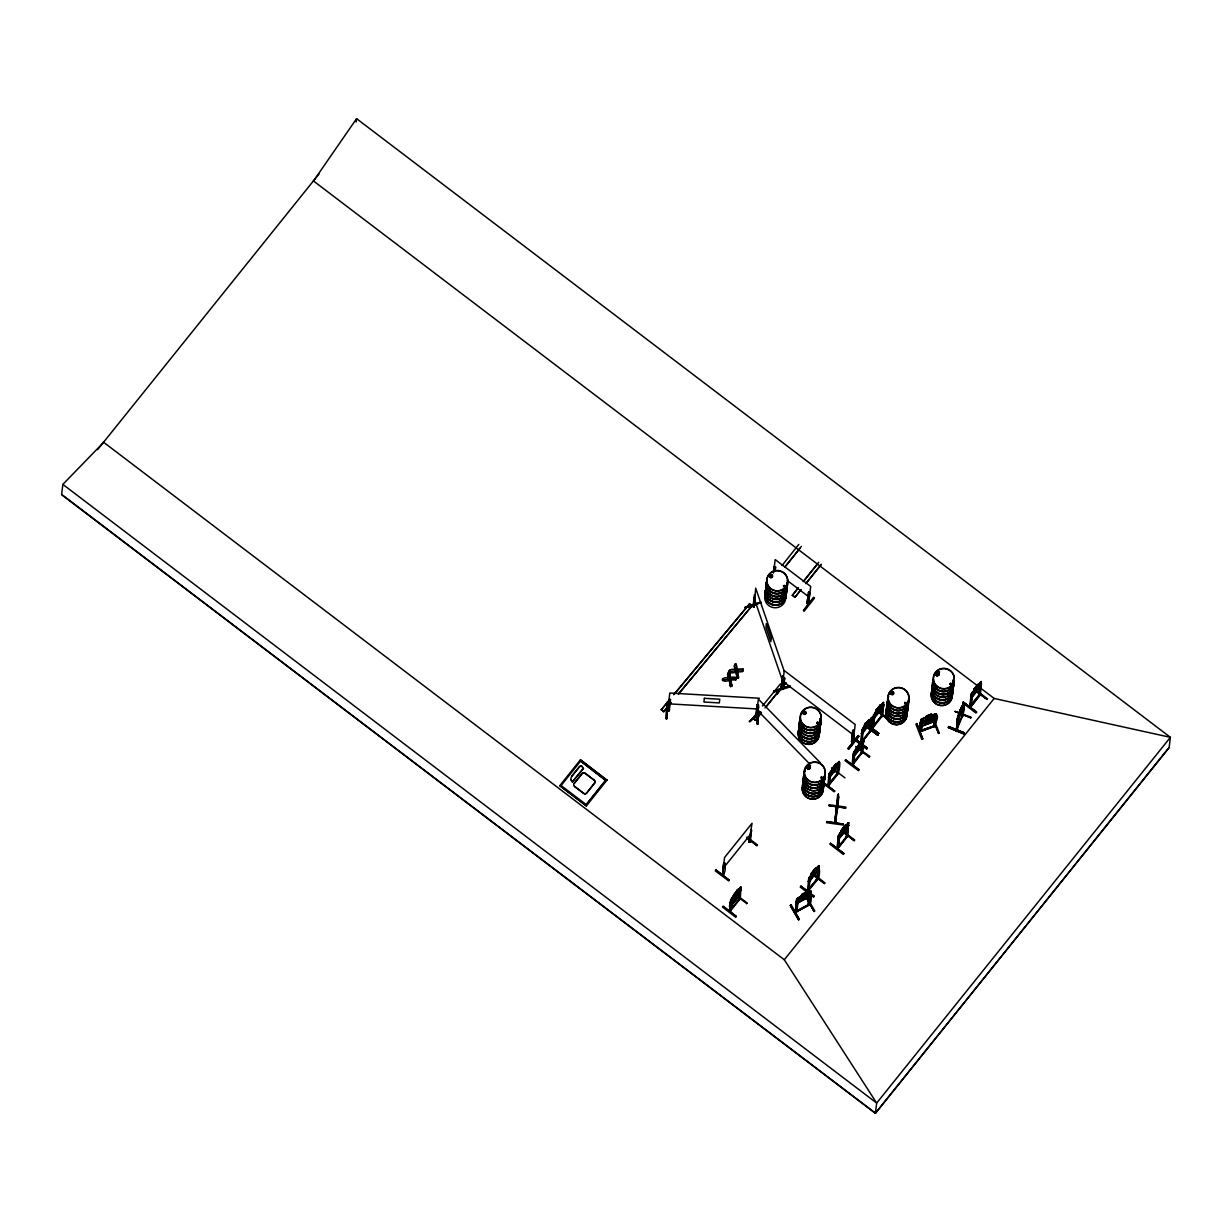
<?xml version="1.0" encoding="UTF-8"?>
<svg xmlns="http://www.w3.org/2000/svg" width="1232" height="1232" viewBox="0 0 1232 1232"><rect width="100%" height="100%" fill="white"/><g stroke="black" fill="none" stroke-linecap="round" stroke-linejoin="round"><path stroke-width="1.5" d="M834.911 820.943L835.666 820.882M783.66 585.924L784.507 585.878M804.681 713.898L803.495 712.281M803.541 712.958L804.973 711.773M809.47 768.229L807.653 768.214L808.161 766.781M809.686 767.798L808.716 766.443L807.422 767.474M818.495 723.169L817.54 721.921L816.924 723.353M816.831 722.66L817.093 723.523M817.94 723.015L817.201 722.476M822.329 778.116L821.097 778.362L821.159 776.961M821.282 777.192L822.114 777.715M893.416 692.846L891.583 693.847M905.335 703.426L904.996 702.625M905.813 702.64L905.073 703.441L905.797 702.918M936.474 673.765L936.797 674.643M938.615 673.812L937.167 674.936M949.887 683.868L950.596 684.915L951.551 684.099M950.534 683.406L950.442 684.376L951.243 683.945M951.073 683.775L951.073 684.299M666.219 718.749L667.005 702.425L666.142 718.764L667.066 718.595M667.59 705.905L666.851 718.78L667.883 702.271L666.912 702.44M669.176 710.464C670.239 710.772 664.664 710.818 669.392 710.079M670.501 699.668L668.976 699.591L670.501 699.668L669.361 710.633M755.924 716.146C754.677 713.343 759.805 716.485 755.616 715.653M758.619 704.781L757.095 704.704L758.589 705.351M757.695 711.095L757.064 724.016L758.003 724.062L758.512 713.174L757.988 724.046M757.31 724L757.819 711.126M755.863 716.531L757.002 718.04L755.909 716.239M757.341 717.132L756.171 715.946M103.534 442.457L62.863 484.392L61.6 494.663L875.413 1113.343L1169.137 747.608L1170.4 737.337L356.587 118.657L313.39 181.15M356.171 122.014L356.587 118.657M559.79 785.693L586.386 805.913L559.79 785.693L580.441 759.774L607.022 780.226L580.441 759.774M580.611 761.053L605.697 780.38L586.216 804.635L561.099 785.539L580.611 761.053L605.697 780.38M586.216 804.635L605.728 780.149M671.101 702.933L663.755 711.742L661.307 709.801L669.931 699.145M663.755 711.742L671.147 702.548M730.36 677.354C735.766 676.183 740.694 679.001 730.607 678.678L731.793 686.286L730.499 686.578L729.113 680.264C722.553 683.56 718.379 677.261 728.728 677.508C725.679 670.778 731.038 669.515 730.191 678.693L729.267 672.364M722.476 680.495L722.753 678.616M737.136 671.671C744.405 672.857 745.391 668.899 737.306 670.331L738.507 677.939L737.213 678.231L735.812 671.917C729.298 675.244 725.186 668.822 735.427 669.161C732.794 664.418 736.582 659.828 737.059 669.007L743.035 669.007L742.08 670.316M729.175 672.148L729.467 670.27M729.113 680.264L729.282 678.909L724.077 679.818L722.63 678.832M731.793 686.286L730.607 678.678M730.499 686.578L729.282 678.909M735.966 664.017L734.257 665.988L735.196 669.9M735.812 671.917L735.981 670.562L730.792 671.471L729.344 670.485M730.437 680.018L735.797 679.895L735.966 678.539M735.797 679.895L736.336 677.354M745.221 607.807L761.191 602.51L745.298 607.761M737.213 678.231L735.981 670.562M729.205 880.018L715.884 869.946L729.144 880.249M674.797 693.662L749.626 603.772L752.074 605.713L678.462 694.14M742.496 671.548L742.665 670.208M743.035 670.639L743.035 669.007M752.906 605.867L754.893 594.686L754.107 607.037L752.998 605.097M753.276 606.945L754.23 606.575L753.414 606.529M753.553 604.912L754.107 607.037L755.693 588.141L784.183 671.009M753.553 607.207L754.338 594.871M722.337 874.427L722.445 874.212C728.728 873.041 722.245 849.495 723.076 875.105M724.678 862.893L722.429 874.843L724.555 857.503L752.059 823.253L749.01 841.764L751.258 829.814L750.427 841.179L749.472 842.257L749.98 840.193M736.305 916.546L723.03 906.213L736.32 916.331L735.72 917.27L722.476 907.06L722.999 906.444M749.857 721.906L760.652 711.927L749.195 721.505L757.341 714.021M730.037 903.056L729.498 906.737L730.715 906.567M752.829 718.271L755.416 720.227L752.829 718.271L758.85 710.479M731.315 900.761L731.777 899.237L731.315 900.761C729.221 903.241 730.946 915.222 730.206 910.048M731.777 899.237L730.961 909.986M731.069 909.847L730.946 910.617L732.486 897.389L737.675 889.396L737.398 890.905L739.031 889.242C740.093 892.954 728.127 906.028 735.088 895.849L733.086 897.081L738.815 889.951L736.49 894.093L738.507 892.923L732.193 899.868M755.647 715.084L755.693 716.731M755.755 716.054L757.095 704.704M773.388 571.787L774.374 566.15L775.59 567.043L775.159 570.508M755.817 717.086L757.557 705.674L758.619 706.752L756.787 717.933M773.527 573.065L775.19 559.59L810.718 586.478L808.377 604.373L807.068 602.972M756.294 716.069L758.373 699.129L820.281 762.685M756.879 717.917L758.619 706.752M774.805 570.955L775.59 567.043M757.264 716.131L757.973 709.986M737.537 891.029L737.829 889.504M738.584 899.899L740.94 887.825L740.278 898.528L739.138 900.269L738.707 899.129M739.046 900.253L740.725 887.148M739.77 887.964L740.986 887.102L739.431 898.251M749.025 841.133L748.902 841.887L750.411 841.025M751.72 830.152L749.472 842.257L750.596 840.501M749.718 842.072L750.442 840.547M737.752 896.973L746.761 903.503M773.865 691.183L789.835 685.808L790.097 686.871L774.173 692.045L773.865 691.183L789.835 685.808L773.927 691.075M746.638 837.698L756.956 845.645L746.592 837.621M776.637 694.232L785.816 682.805M785.123 682.497L776.653 694.232M780.333 684.022L762.439 706.013M780.903 687.333L782.89 676.152L781.565 688.673L781.704 686.44M800.892 589.912L794.917 597.366L792.33 595.395L798.351 587.618M782.243 687.903L783.121 689.381L780.872 687.163M782.243 681.358L782.89 676.152M781.812 688.611L783.46 677.153L784.661 678.047L783.475 688.934M782.736 689.304L781.689 687.872M783.121 689.381L784.661 678.047M794.917 597.366L800.939 589.589M803.572 610.471L804.188 611.164L814.398 598.228L813.674 597.458L803.449 610.61L813.705 597.474M807.114 603.526L807.437 602.386L808.746 603.819L807.622 602.556L806.883 603.249L808.238 604.265L809.901 593.039L808.7 592.13L807.052 603.603M806.883 603.249L808.7 592.13M799.183 919.457L791.052 904.904M791.113 905.073L790.297 905.52L798.567 919.811L799.383 919.38L791.021 905.073M795.441 912.08L809.609 904.134L810.933 893.354L809.609 894.078L808.3 904.781M796.75 898.821L796.149 902.455M801.555 896.218L801.262 898.698L805.743 896.265L806.051 893.801L796.688 899.037L795.318 911.665M795.41 911.341L797.012 911.603L797.905 900.407L796.58 901.116L795.61 912.527L795.318 911.434M796.75 911.834L797.905 900.407M806.267 893.215L806.436 891.891L801.632 894.494L801.555 895.972L801.786 894.447M802.556 894.232L805.435 892.676M806.267 892.03L806.19 893.508L810.949 891.352M807.376 890.459L807.253 891.213L816.908 879.879M808.793 878.046L808.254 881.742L809.332 881.465M808.947 878.17L807.36 891.09L817.447 878.508L818.833 865.542L816.878 880.156L817.509 878.123M807.992 891.352L809.609 879.14L809.147 880.649M808.762 890.351L809.609 879.14M808.777 890.52L810.071 879.494M811.149 873.488L811.719 872.78L825.009 882.897L824.439 883.606L811.149 873.488L824.593 883.406M808.207 904.396L809.809 903.672M812.181 873.842L811.873 876.322L815.03 872.379L815.338 869.9L808.685 878.17L818.987 865.649M812.119 873.488L812.396 872.071M809.609 894.078C805.374 913.42 813.074 904.457 810.933 893.354M812.381 873.503L812.535 872.179M812.935 871.594L814.968 869.053M810.856 891.198L810.425 894.74L808.823 896.788L797.643 902.871M809.424 903.687L809.886 904.719M810.517 894.894L811.026 891.09L798.444 897.651M815.507 869.284L817.817 866.404M797.735 903.041L809.024 896.927L810.594 894.648L813.551 897.158L814.152 896.218L800.831 886.147L814.121 896.449L800.831 886.147L800.261 887.055L807.638 892.676M829.074 774.019L828.458 777.823L830.26 772.171L828.967 774.143M829.213 774.127L827.735 785.862L837.852 773.095L839.254 761.607L838.037 762.485M816.523 879.663L817.848 868.883C820.666 863.925 819.48 882.097 817.263 878.139M829.629 775.298L830.075 773.773L829.629 775.298C827.812 798.367 830.06 779.425 827.919 785.154M828.859 784.43L830.075 773.773M829.259 785.154L830.768 771.91L832.817 768.137L831.769 774.697M814.044 911.449L805.836 896.911L814.044 911.449L814.86 911.018L806.529 896.727L803.695 897.035L799.352 900.53L802.756 897.266L799.891 897.389L803.834 896.403L807.992 893.061L804.742 896.188L807.761 895.987L806.529 896.727M831.6 767.813L844.952 777.854M833.217 767.551L835.234 765.026M828.936 805.62L845.614 807.961L828.936 805.62L829.059 804.727L845.737 807.068L845.614 807.961M835.635 765.349C833.879 783.567 834.926 760.283 837.313 763.763L835.188 769.399L830.46 774.389M834.572 791.083L824.177 783.29M838.468 772.911L836.821 774.389L838.006 772.556M836.928 774.25L838.253 763.47C841.81 757.942 838.114 776.884 837.96 772.957M837.39 774.605L839.084 761.468M836.867 773.989L837.514 774.697L827.781 785.462L828.72 784.168L829.182 785.092M830.491 843.535L843.874 853.391L843.273 854.33L829.983 844.213L830.553 843.504M837.852 799.368L834.711 822.93L836.882 804.511M835.974 812.889L836.128 809.809M836.112 809.978L836.697 808.331C839.608 810.132 835.527 797.042 838.361 794.055L838.345 795.425M836.266 810.517L835.558 822.298M835.666 821.575L836.836 810.594M837.313 808.639L838.284 796.134M838.869 796.226L837.652 806.667M859.012 769.754L845.676 759.682L845.075 760.637L858.442 770.662L859.043 769.723L845.506 760.067M848.032 748.502L858.242 735.566L847.909 748.64L848.648 749.195L858.889 736.274L848.663 749.179M838.114 839.007C834.865 835.465 856.825 813.936 845.26 826.734C847.601 820.127 836.667 837.591 845.398 825.117M838.515 835.219L836.975 848.386L847.169 835.681L848.709 822.822L847.477 823.684L848.586 822.976M838.869 837.822C836.79 866.435 838.761 831.831 839.793 836.667M847.785 835.989L838.499 847.678L839.331 836.312M851.928 740.417C852.005 746.669 851.327 732.316 853.175 730.16C854.993 730.653 854.7 746.777 851.558 741.002M851.774 740.447L851.589 741.572M842.873 831.107L854.731 840.055L854.161 840.778L840.917 830.414L854.315 840.563M852.113 738.815L853.175 730.16M842.01 829.336L841.995 830.768L842.118 829.244M841.903 830.999L841.595 833.479L844.752 829.552L845.06 827.072L839.654 833.386M842.657 828.751L844.69 826.225M843.319 824.193L826.687 821.575L843.335 824.131M853.884 738.184L867.251 748.07L853.945 737.953L853.376 738.861L866.666 748.979L867.251 748.255L853.899 738.03M853.437 752.906L852.837 756.71L861.984 746.684L863.001 743.928L861.907 746.746M856.702 748.471C852.683 750.504 852.421 762.978 852.221 763.994M845.275 825.301L845.106 826.626L846.754 824.963L846.446 827.442L840.532 835.758M853.992 754.184L854.454 752.675L852.606 764.702M862.831 751.797L852.667 764.964L853.622 764.04L854.454 752.675M869.238 757.033L855.978 746.715L869.807 756.325L869.238 757.033L855.932 746.746M858.889 736.274L858.196 735.519M856.132 753.599L857.041 746.931M847.785 835.496L846.138 836.975L848.494 824.901L847.647 836.097L837.714 848.525M857.179 747.039L856.764 748.348M857.58 746.438L859.613 743.912M846.6 837.313L848.448 822.868M859.382 749.626L860.367 743.035M862.508 733.533L871.655 721.013L861.507 733.656L863.093 728.02L861.799 729.991M860.306 744.251L862.061 729.975M862.261 732.47L862.723 730.961L861.106 743.173M862.508 732.747L861.399 741.741L857.087 747.131M862.015 741.556L861.892 742.326L863.185 731.3M864.263 725.309L877.708 735.211L864.263 725.309L864.787 724.632M861.183 753.276L862 753.46L861.337 752.752M862.646 752.521L863.54 741.202L861.291 753.152L862.831 752.29M861.753 753.491L863.447 740.37L862.215 751.982L852.236 764.148M865.295 725.648L864.987 728.127L868.144 724.2L868.452 721.721L863.047 728.035L872.102 717.455L870.577 730.314L861.538 741.325M865.249 725.309L865.511 723.877M865.495 725.325L865.665 724M866.05 723.4L868.083 720.874M865.357 725.201L863.293 730.237L869.607 723.292L867.59 724.462L869.931 720.32L864.202 727.45L866.188 726.218C859.212 736.397 871.193 723.369 870.146 719.611L868.514 721.274L868.791 719.765L868.622 721.09M869.992 731.962L869.576 731.223L870.285 731.746M869.638 731.485L871.902 719.534L871.101 730.36M870.1 731.839L871.948 717.347L870.87 718.333M874.643 713.035L872.903 718.579L874.135 718.41M873.457 714.883L871.902 728.05L882.266 714.822M873.796 717.486L874.273 715.977L873.796 717.486C871.625 720.243 873.488 731.823 872.703 726.788M872.718 728.235L872.056 727.527L882.22 715.207M874.273 715.977L873.411 726.911M873.365 727.296L874.735 716.331M889.104 720.443L875.89 710.032M876.83 710.679L876.537 713.143L879.694 709.216L880.002 706.737M880.202 706.413L880.326 704.781L880.048 706.306L881.681 704.627C882.759 708.323 870.808 721.351 877.738 711.234L875.752 712.466L881.481 705.335L879.14 709.493L881.157 708.308L874.843 715.253L876.953 709.001L880.48 704.904M877.554 735.412L878.139 734.703L866.265 725.756M881.126 716.239C883.236 719.365 880.264 707.353 882.497 705.72L883.898 704.92L881.635 717.009L883.375 702.533M882.605 715.931L883.637 702.486L874.735 713.159L877.092 709.108M916.762 723.8L922.737 738.907L916.747 723.584L915.884 724.108L921.829 739.446L922.706 739.123L916.67 723.631M921.151 719.396C920.55 731.916 917.64 722.06 922.599 720.889M921.428 730.176L919.873 730.668M921.213 719.565C918.625 724.847 920.412 734.226 921.213 730.622C925.063 706.028 918.41 729.344 919.842 730.745M921.29 731.3L933.856 726.403M922.537 719.842L921.382 730.561L919.688 731.053L935.365 725.525M875.413 1113.343L876.676 1103.071L1170.4 737.337L994.162 698.452L980.395 687.98M926.526 715.761L926.202 717.116M926.433 715.946L931.592 714.098L921.043 719.611L922.984 718.502M927.357 715.684L930.468 714.56M931.346 714.036L931.253 715.53L934.949 714.144L922.922 718.487M931.531 713.929L931.361 715.253M933.625 726.156L935.103 715.315C942.064 713.682 930.653 731.408 935.427 725.14M933.902 726.757L935.103 715.315M935.488 719.904L936.305 713.944M921.829 726.249L933.902 721.752L935.658 719.842L936.474 713.867L934.811 714.052M919.996 731.669L935.581 726.064M921.413 730.283L935.134 725.54L936.536 714.806M935.658 719.842L933.779 721.752L938.507 733.225M948.625 726.772L964.24 732.84L948.64 726.618L948.301 727.558L963.855 733.902L964.24 732.84L948.671 726.526M957.048 721.521L957.587 721.151C956.14 714.021 967.089 698.344 962.731 705.351M957.649 718.056C953.784 751.381 959.112 711.48 958.096 719.057M958.142 717.486C955.462 721.921 958.511 728.974 956.586 728.358M958.542 715.515L959.651 712.589L958.234 717.979L962.3 708.431L962.608 705.951L961.591 707.969L961.822 706.444L961.776 708.046L963.901 703.38L963.085 704.519M963.147 714.776L956.756 729.606M957.449 728.713L959.682 711.372L961.822 706.444M958.943 717.886L959.759 711.249M959.974 711.341L957.587 718.194L961.561 708.431L959.281 715.515M960.714 709.801L960.868 709.108M963.193 702.271L976.591 712.111L963.239 702.086L976.576 712.142L975.99 713.051L962.7 702.933L963.285 702.009M963.193 715.145C958.481 724.139 967.89 684.545 963.131 714.945M963.239 707.029L963.732 703.303M963.901 703.38L962.377 714.991L963.239 714.622M964.379 704.319L962.762 715.977M971.832 697.62L979.779 687.718L970.831 697.743L972.418 692.091M969.692 706.567L971.232 693.939M969.83 706.798L970.493 707.307L972.048 695.033L971.571 696.542M978.87 695.156L979.948 693.862L970.523 705.459L971.34 706.121L970.493 707.307M972.048 695.033L969.784 706.983M972.51 695.387L971.186 706.167M971.216 706.413L979.548 695.51M973.665 689.104L987.032 699.299L973.573 689.381L974.158 688.673M970.631 717.994L970.985 717.163L955.108 711.434L970.677 717.748M974.62 689.735L974.312 692.215L977.469 688.272L977.777 685.793L971.124 694.063M972.525 692.23L980.395 682.405L974.728 688.057L972.618 694.309L979.163 686.162L979.471 683.698L977.823 685.362L977.992 684.037M974.82 689.396L974.974 688.072M975.374 687.487L977.407 684.946M978.855 695.695L981.211 683.621L980.379 694.987L978.886 695.418M979.317 696.049L981.165 681.589M980.872 685.238L981.411 681.542L980.195 682.405M971.971 704.257L979.887 694.401L981.211 683.621M976.529 691.629L986.971 699.206M837.914 797.612L837.76 800.461M837.698 800.677L838.099 797.643L834.572 822.576M826.641 821.913L826.533 822.699L843.212 825.04L843.366 823.915M836.482 809.516L837.067 804.927M836.805 807.992L837.56 801.893M837.144 803.095L837.652 799.368M836.513 807.16L836.944 804.065M836.728 806.051L836.851 805.143M836.682 808.084L837.575 807.93M752.921 605.297L753.507 607.053M851.358 741.294L851.913 740.555L853.068 741.849L855.193 724.524L784.26 670.593L782.104 687.949L783.259 688.657M837.822 799.137L838.176 795.271L835.943 813.058M837.637 799.106L837.96 796.904L837.098 804.219M836.697 806.298L837.745 806.806L835.373 822.807L834.726 822.314L835.512 822.468M838.16 795.395L838.361 794.055M836.205 809.64L836.451 808.038M806.914 602.956L808.238 604.265M782.366 687.579L783.475 688.318L782.797 689.242M852.559 741.864L853.268 741.464L852.097 740.925M961.899 715.623L961.869 716.393M818.033 878.955L807.822 891.429M771.956 576.561L771.494 575.021M772.187 576.191L771.17 577.007M784.984 586.216L783.644 586.74M785 586.494L784.507 585.323L783.306 585.785M805.451 713.236L805.605 712.296M805.682 712.866L804.388 713.805M809.948 768.214C808.87 762.377 804.943 771.54 809.948 768.214A10.641 10.333 7 0 0 807.668 769.507A10.487 10.164 7 0 1 810.163 768.167M822.098 777.207L821.929 777.993M948.301 727.542L963.871 733.856M960.221 713.667L959.02 715.053L962.562 706.691L961.052 711.295C965.734 702.379 954.153 728.743 960.19 713.359M962.3 708.431L958.157 717.963M921.474 730.761L919.965 731.392M957.51 721.12C953.583 723.908 969.476 690.782 961.761 708.046M957.711 721.382L963.301 706.86L956.971 721.69M961.838 716.008L962.562 714.483M956.232 729.621L962.515 714.868M956.925 729.714L957.403 728.097L956.248 729.159M959.897 713.959L961.222 710.895M738.384 896.788L739.647 894.109M739.262 893.339L740.401 890.536L731.392 903.164M829.429 777.608L838.638 765.026L829.521 777.577M881.912 708.723L883.205 706.044M846.831 828.936L848.124 826.256L846.985 829.059M979.702 687.779L980.98 685.1M970.693 717.825L955.108 711.434M735.458 896.696L735.365 896.326M961.607 707.984L962.608 705.951M723.785 874.212L722.399 874.597L723.862 873.627M852.19 764.548C855.963 762.577 853.329 756.556 855.131 750.796L856.871 748.255M853.607 763.594L853.129 763.455M738.553 899.745L739.677 898.22M860.383 742.48L861.876 741.88M870.624 729.929L869.53 731.608M871.917 727.511L873.55 726.695M870.993 730.853L854.515 751.197M881.219 716.316L882.158 714.945M807.206 891.059L808.392 889.797M808.084 889.566L808.947 889.843L807.299 890.828M838.53 847.123L837.052 848.016M969.646 706.952L971.386 705.736M715.838 869.992L715.299 870.855L728.666 880.88L729.267 879.941M853.376 738.861L866.727 748.887M864.91 723.877L865.511 722.953L878.786 733.286L878.216 733.995L864.91 723.877L878.693 733.363M830.507 843.381L843.843 853.622M840.347 835.927L842.796 831.569L840.84 832.709L846.538 825.671L844.197 829.814L846.215 828.643L839.901 835.589L841.949 830.568M738.291 894.216L732.948 902.348M818.002 722.553L817.386 723.153M818.371 723.369L818.433 722.476M891.337 692.738L892.137 691.876M905.659 702.748L904.889 702.394L904.658 703.626M949.872 683.683L951.073 683.206M731.654 900.222L730.222 902.101M731.207 901.193L730.083 903.287L731.361 901.3M731.977 897.651L729.637 906.86L738.461 896.742L730.622 906.721M737.66 890.844L739.97 887.964L730.684 899.622L729.436 910.771M853.468 753.137L854.623 751.058M812.227 873.396L810.179 878.416L814.906 873.442L817.032 867.805L815.399 869.469M834.788 821.282L835.619 821.267M865.341 723.323L878.647 733.44M830.553 843.304L843.704 853.761M738.615 891.044L740.263 889.627M738.476 892.245L738.938 891.321M733.517 900.315L736.628 896.342M736.49 897.404L731.839 902.44M730.915 905.628L738.753 895.649L730.915 905.628L729.791 905.659L731.007 905.489M776.699 694.494L782.181 687.533M782.982 686.578L785.939 682.836M724.216 864.402L725.14 863.247M722.891 875.182L724.016 873.58L723.153 873.319M756.956 845.645L757.526 844.936L747.085 837.159M839.639 762.654L838.253 763.47M828.92 784.029L837.899 772.695M864.002 741.541L862.616 742.357M853.268 763.039L862.369 751.458M834.665 790.821L834.079 791.76L823.731 783.875M97.574 449.695L319.411 173.466M571.848 776.021L578.871 767.274A3.003 1.756 -60 0 1 581.935 766.458L583.429 768.398L572.372 781.858L583.429 768.398M574.189 783.336L582.197 773.373A2.048 1.987 7 0 1 585.092 773.172L594.132 780.056A2.218 2.156 7 0 1 594.532 783.075L586.755 792.884A2.218 2.156 7 0 1 583.629 793.239L574.589 786.37M586.386 805.913L607.037 779.995M781.997 565.596L798.783 544.421M784.615 567.228L801.354 546.377M785.77 566.073L800.122 548.209M803.141 581.658L818.679 562.3M792.33 595.395L798.305 587.957M804.296 580.503L817.447 564.133M805.728 583.629L821.267 564.271M806.883 582.474L821.22 564.61M755.447 719.888L761.438 712.45M765.01 707.984L781.766 687.133M755.416 720.227L761.391 712.789M766.165 706.829L781.719 687.471M723.23 868.283L750.735 834.049M875.798 710.325L876.368 709.617L888.195 718.61M865.403 723.985L868.791 719.765M877.199 709.016L880.356 705.089M865.557 724.093L868.93 719.873M868.652 721.382L871.086 718.333M835.958 763.917L832.57 768.137L836.097 764.025M883.898 704.92L882.497 705.72M830.152 772.31L839.254 761.607M872.364 719.888L870.962 720.705M830.353 772.295L835.573 765.842M835.82 765.534L838.237 762.485M734.549 893.631L737.706 889.689M832.154 772.279L835.311 768.352M741.402 888.18L740.016 888.98M882.651 715.546L872.656 728.189M860.044 744.267L870.023 731.685M856.517 751.166L859.674 747.239M729.498 910.941L731.053 909.955M729.529 911.187L739.385 898.636M853.791 756.51L861.984 746.684M740.17 898.806L730.16 911.449L729.467 910.925M746.607 903.703L747.177 902.994L739.754 897.404M848.956 825.24L847.57 826.056M815.676 867.959L812.288 872.164L815.815 868.067M819.234 868.083L817.848 868.883M809.393 881.727L818.402 869.099L809.393 881.727L808.254 881.742M808.423 889.504L817.447 878.508M981.673 683.976L980.287 684.776M969.753 706.737L970.6 705.505M980.426 694.602L970.431 707.245M986.878 699.499L987.448 698.79L974.142 688.673M62.863 484.392L876.676 1103.071L784.307 959.759L994.162 698.452M1169.168 747.393L875.444 1113.127L61.631 494.448M673.611 694.756L749.626 603.772M661.307 709.801L669.885 699.53M678.509 693.755L752.074 605.713M103.334 442.057L784.307 959.759M790.297 905.505L798.582 919.78M875.952 710.125L889.242 720.243M934.226 719.488L936.043 717.424L934.349 719.488L922.152 723.677L934.349 719.488M754.153 606.637L753.753 605.22M667.528 709.971L667.79 711.126L669.192 710.633M755.878 715.037L755.971 715.838M860.044 744.313L861.676 742.65L859.551 748.301L854.823 753.276M852.96 764.548L852.144 764.364M818.31 723.276L817.139 723.415M809.147 768.46L809.486 767.182M892.877 693.893L893.077 692.399M904.658 702.533L906.305 702.979M938.399 674.52L936.905 674.797M951.381 684.484L950.611 684.792M870.377 729.96L871.116 730.514L869.669 731.007M872.764 727.85L871.948 727.665M837.76 847.123L838.484 847.524M882.42 703.349L883.498 702.379M863.478 740.401L862.6 741.371M862.554 741.479L863.632 740.509M980.349 682.513L981.303 681.696M739.816 887.856L740.848 886.994M817.909 866.62L818.864 865.803M749.657 842.026L749.041 841.287M846.784 837.19L846.138 836.975M798.413 897.512L796.688 899.037M933.04 719.796L930.345 721.813L923.091 723.492L923.723 718.472L926.372 717.086M801.616 895.772L799.152 897.512L798.86 899.991L805.62 897.327L808.146 894.971L808.454 892.492L806.113 893.354M770.431 575.39L771.478 575.098M936.905 673.119L938.307 673.134M796.873 901.608L798.182 900.9M809.901 894.571L811.226 893.862M796.765 910.818L808.177 904.658L808.777 905.351M808.454 904.303L809.655 903.749M797.073 911.295L808.87 905.027L808.177 904.55M795.148 911.588L795.549 912.388L809.901 904.642M925.663 722.537L930.468 720.751M933.717 721.582L921.89 725.987L920.335 725.34M921.32 720.889L922.737 720.381M935.319 715.854L936.736 715.33M935.334 725.864L933.871 726.295M938.445 733.456L939.323 733.148L935.288 722.922M744.99 607.176L760.914 602.001M752.952 605.482L756.587 604.311M781.334 688.01L782.089 688.272M938.599 733.379L933.856 721.305M771.478 577.069L769.923 576.16M905.705 703.795L904.873 703.672M808.115 766.612L809.162 766.92M808.947 768.46L807.946 768.306M737.367 676.876L738.661 676.599M730.668 685.223L731.962 684.946M782.905 689.304L781.858 688.549M931.192 715.361L933.717 714.868L933.409 717.347L930.699 719.334L923.43 720.936M970.677 697.635L971.909 697.466M873.026 718.425L881.989 708.662L874.042 718.564M861.476 733.394L862.446 733.286M861.368 733.548L862.6 733.394M853.976 756.325L853.037 756.71M828.643 777.546L829.613 777.438L828.674 777.808M838.083 838.761L839.054 838.638L837.976 838.9M730.36 903.041L739.339 893.277M730.391 903.302L731.485 903.025M934.872 714.221L936.474 713.867M759.42 698.236L669.777 693.046L667.621 710.941L669.346 710.464M668.452 703.826L756.186 708.908M837.822 797.566L838.653 797.674M862.323 751.843L862.723 751.936M920.15 725.417L921.952 726.156M891.829 694.093L891.152 693.108M739.369 890.336L740.232 889.35L739.939 893.015M774.019 566.597L775.236 567.49M808.346 592.577L809.547 593.485M807.376 602.91L808.577 603.742M783.105 677.6L784.307 678.493M852.821 730.607L854.038 731.515M836.975 773.865L838.33 773.234L828.381 786.078L827.889 785.338M824.254 783.059L834.649 791.052M787.186 580.457L809.393 597.258M313.421 180.935L977.33 685.654M792.376 595.056L794.963 597.027M882.62 703.349L880.31 706.229M782.936 681.373L853.868 735.304M734.441 893.724L732.085 897.774M749.58 604.157L752.028 606.098M661.353 709.416L663.802 711.357M729.098 673.704L727.558 674.335L728.497 678.247M757.141 706.075L758.204 707.137M757.049 709.909L809.732 764.009M571.047 780.01L572.541 781.95M933.841 725.71L934.226 726.726L933.671 725.771M782.335 676.337L782.828 677.739M754.369 598.921L782.859 681.789M817.971 878.462L816.554 879.201M736.166 667.02L736.89 670.347M737.475 673.242L738.507 677.939M571.217 780.102A3.003 1.756 -60 0 1 572.018 776.114L579.04 767.367A3.003 1.756 -60 0 1 582.105 766.55M821.113 719.011A10.457 10.149 7 0 1 804.342 725.54A10.457 10.149 7 0 1 806.791 708.138A10.457 10.149 7 0 1 821.113 719.011A10.641 10.333 7 0 1 810.379 730.468A10.503 10.195 7 0 1 800.015 718.857M820.897 718.61A10.503 10.195 7 0 1 810.425 730.006A10.503 10.195 7 0 1 800.076 718.348M802.171 713.497A10.503 10.195 7 0 1 804.126 711.649M800.276 718.887A10.641 10.333 7 0 0 810.04 733.286A10.641 10.333 7 0 0 819.942 719.118A10.641 10.333 7 0 1 810.009 733.44A10.641 10.333 7 0 1 800.261 719.041M820.835 719.103A10.503 10.195 7 0 1 810.363 730.499A10.641 10.333 7 0 1 799.891 718.656M819.834 718.995A10.503 10.195 7 0 1 811.426 732.901A10.503 10.195 7 0 1 799.707 721.321M819.773 719.503A10.503 10.195 7 0 1 811.364 733.41A10.503 10.195 7 0 1 799.645 721.829M800.061 721.767A10.503 10.195 7 0 0 808.315 735.874A10.503 10.195 7 0 0 820.158 724.601A10.503 10.195 7 0 1 808.315 735.874A10.503 10.195 7 0 1 800.061 721.783M819.773 730.237A10.503 10.195 7 0 1 798.952 729.991M798.967 727.327A10.503 10.195 7 0 1 799.691 724.77M819.48 730.052A10.503 10.195 7 0 1 809.008 741.464A10.503 10.195 7 0 1 798.659 729.806M819.419 730.561A10.503 10.195 7 0 1 808.947 741.957A10.503 10.195 7 0 1 798.598 730.299M819.095 732.886A10.457 10.149 7 0 1 807.299 744.128A10.457 10.149 7 0 1 799.075 730.083A10.503 10.195 7 0 0 807.268 744.359A10.503 10.195 7 0 0 819.111 733.055M819.588 730.36A10.641 10.333 7 0 1 808.977 741.926A10.641 10.333 7 0 1 798.475 730.114M819.973 727.234A10.641 10.333 7 0 1 807.961 738.692A10.641 10.333 7 0 1 799.599 724.385M819.834 729.744A10.503 10.195 7 0 1 806.667 738.107A10.503 10.195 7 0 1 799.753 724.277M819.958 727.388A10.641 10.333 7 0 1 807.946 738.846A10.641 10.333 7 0 1 799.583 724.539M908.6 698.883A10.487 10.164 7 0 1 896.788 710.156A10.487 10.164 7 0 1 888.549 696.065M889.935 693.785A10.487 10.164 7 0 1 891.876 691.937M908.523 702.024A10.487 10.164 7 0 1 887.748 701.778M887.764 699.129A10.487 10.164 7 0 1 888.488 696.573M889.874 694.278A10.487 10.164 7 0 1 891.814 692.43M908.723 699.175A10.641 10.333 7 0 1 896.727 710.633A10.641 10.333 7 0 1 888.349 696.326M889.75 694.016A10.641 10.333 7 0 1 891.737 692.122M908.23 701.855A10.487 10.164 7 0 1 897.789 713.22A10.487 10.164 7 0 1 887.456 701.593M908.169 702.348A10.487 10.164 7 0 1 897.728 713.728A10.487 10.164 7 0 1 887.394 702.101M907.168 702.271A10.487 10.164 7 0 1 897.42 716.223A10.487 10.164 7 0 1 887.81 702.04M908.369 702.163A10.641 10.333 7 0 1 897.743 713.713A10.641 10.333 7 0 1 887.256 701.901M908.384 702.009A10.641 10.333 7 0 1 897.758 713.559A10.641 10.333 7 0 1 887.271 701.747M907.306 713.328A10.641 10.333 7 0 1 893.955 721.813A10.641 10.333 7 0 1 886.948 707.784M907.491 707.861A10.487 10.164 7 0 1 895.679 719.134A10.487 10.164 7 0 1 887.44 705.043M907.183 712.989A10.487 10.164 7 0 1 894.032 721.321A10.487 10.164 7 0 1 887.148 707.522M907.122 713.482A10.487 10.164 7 0 1 893.97 721.829A10.487 10.164 7 0 1 887.086 708.015M886.07 712.897A10.487 10.164 7 0 0 896.403 724.524A10.518 10.21 7 0 0 906.875 713.22A10.487 10.164 7 0 1 896.403 724.524A10.518 10.21 7 0 1 886.024 712.974A10.487 10.164 7 0 0 896.372 724.693A10.487 10.164 7 0 0 906.829 713.313M887.333 704.658A10.641 10.333 7 0 0 895.695 718.964A10.641 10.333 7 0 0 907.707 707.507A10.487 10.164 7 0 1 895.741 718.626A10.487 10.164 7 0 1 887.502 704.55M907.137 702.548A10.487 10.164 7 0 1 897.389 716.485A10.487 10.164 7 0 1 887.779 702.302M907.691 707.661A10.641 10.333 7 0 1 895.679 719.118A10.641 10.333 7 0 1 887.317 704.812M787.602 582.336A10.457 10.149 7 0 1 770.847 588.865A10.457 10.149 7 0 1 773.296 571.463A10.457 10.149 7 0 1 787.602 582.336A10.641 10.333 7 0 1 776.884 593.793A10.503 10.195 7 0 1 766.504 582.182M787.125 585.215A10.641 10.333 7 0 1 775.128 596.673A10.503 10.195 7 0 1 766.874 582.582M766.751 582.366A10.641 10.333 7 0 0 775.128 596.673A10.503 10.195 7 0 0 786.971 585.4M787.325 582.428A10.503 10.195 7 0 1 776.853 593.824A10.641 10.333 7 0 1 766.381 581.981M787.032 584.907A10.503 10.195 7 0 1 775.19 596.196A10.503 10.195 7 0 1 766.935 582.089M786.632 587.741A10.457 10.149 7 0 1 774.851 598.983A10.457 10.149 7 0 1 766.627 584.938A10.503 10.195 7 0 0 774.82 599.199A10.503 10.195 7 0 0 786.663 587.895M787.387 581.935A10.503 10.195 7 0 1 776.915 593.331A10.503 10.195 7 0 1 766.566 581.673M785.4 590.929A10.641 10.333 7 0 1 775.498 605.097A10.641 10.333 7 0 1 765.734 590.682A10.641 10.333 7 0 0 775.467 605.251A10.503 10.195 7 0 0 785.231 591.298M786.293 590.913A10.503 10.195 7 0 1 775.821 602.309A10.503 10.195 7 0 1 765.472 590.652M785.292 590.806A10.503 10.195 7 0 1 776.884 604.712A10.503 10.195 7 0 1 765.164 593.131M765.827 591.067A10.503 10.195 7 0 0 775.452 605.282A10.641 10.333 7 0 0 785.385 591.083M785.616 596.365A10.503 10.195 7 0 1 773.773 607.669A10.503 10.195 7 0 1 765.519 593.547M786.478 590.559A10.641 10.333 7 0 1 775.852 602.125A10.641 10.333 7 0 1 765.365 590.313A10.641 10.333 7 0 0 775.837 602.279A10.641 10.333 7 0 0 786.447 590.713M786.355 590.405A10.503 10.195 7 0 1 775.883 601.817A10.503 10.195 7 0 1 765.534 590.159M786.57 590.821A10.457 10.149 7 0 1 765.842 590.575M765.857 587.926A10.457 10.149 7 0 1 766.566 585.369M824.655 776.576A10.641 10.333 7 0 1 814.044 788.126A10.641 10.333 7 0 1 803.557 776.314M824.516 776.422A10.487 10.164 7 0 1 814.059 787.787A10.487 10.164 7 0 1 803.741 776.16M824.824 773.942A10.487 10.164 7 0 1 815.738 785.246A10.487 10.164 7 0 1 804.034 776.345M804.049 773.696A10.487 10.164 7 0 1 804.773 771.14M808.084 766.997A10.487 10.164 7 0 1 810.471 765.703M825.009 773.742A10.641 10.333 7 0 1 812.997 785.2A10.641 10.333 7 0 1 804.635 770.893M808.007 766.689A10.641 10.333 7 0 1 810.425 765.38M824.454 776.915A10.487 10.164 7 0 1 814.013 788.295A10.487 10.164 7 0 1 803.68 776.668M823.453 776.822A10.487 10.164 7 0 1 813.705 790.775A10.487 10.164 7 0 1 804.096 776.622A10.487 10.164 7 0 0 813.705 790.775A10.487 10.164 7 0 0 823.453 776.853M824.639 776.73A10.641 10.333 7 0 1 814.029 788.28A10.641 10.333 7 0 1 803.541 776.468M824.886 773.45A10.487 10.164 7 0 1 813.058 784.722A10.487 10.164 7 0 1 804.835 770.631M823.607 785.2A10.641 10.333 7 0 1 811.595 796.657A10.641 10.333 7 0 1 803.233 782.351M823.777 782.428A10.487 10.164 7 0 1 811.965 793.701A10.487 10.164 7 0 1 803.726 779.61M823.453 787.556A10.487 10.164 7 0 1 810.317 795.887A10.487 10.164 7 0 1 803.418 782.089M823.392 788.049A10.487 10.164 7 0 1 811.595 796.673A10.487 10.164 7 0 1 802.633 785.138M823.13 787.725A10.487 10.164 7 0 1 812.673 799.091A10.487 10.164 7 0 1 802.355 787.464M823.977 782.074A10.641 10.333 7 0 1 811.98 793.531A10.641 10.333 7 0 1 803.618 779.225M823.838 781.92A10.487 10.164 7 0 1 812.027 793.192A10.487 10.164 7 0 1 803.788 779.117M823.962 782.228A10.641 10.333 7 0 1 811.965 793.685A10.641 10.333 7 0 1 803.587 779.379M823.115 787.879A10.487 10.164 7 0 1 812.658 799.26A10.487 10.164 7 0 1 802.34 787.633M952.998 680.326A10.641 10.333 7 0 1 943.096 694.509A10.641 10.333 7 0 1 933.332 680.095M936.72 675.891A10.641 10.333 7 0 1 939.123 674.566A10.487 10.164 7 0 0 936.844 675.844M952.875 680.218A10.487 10.164 7 0 1 944.482 694.093A10.487 10.164 7 0 1 932.793 682.543M953.876 680.31A10.487 10.164 7 0 1 943.419 691.691A10.487 10.164 7 0 1 933.101 680.064M937.136 673.365A10.487 10.164 7 0 1 939.523 672.071M954.061 680.126A10.641 10.333 7 0 1 943.435 691.691A10.641 10.333 7 0 1 932.947 679.864M935.088 674.951A10.641 10.333 7 0 1 939.477 671.748M953.922 682.482A10.487 10.164 7 0 1 942.11 691.09A10.487 10.164 7 0 1 933.163 679.571M935.257 674.72A10.487 10.164 7 0 1 937.198 672.872M952.813 680.711A10.487 10.164 7 0 1 944.42 694.602A10.487 10.164 7 0 1 932.732 683.036M953.214 685.608A10.487 10.164 7 0 1 941.402 696.881A10.487 10.164 7 0 1 933.163 682.805M952.983 680.48A10.641 10.333 7 0 1 943.081 694.663A10.641 10.333 7 0 1 933.317 680.249M952.813 691.445A10.487 10.164 7 0 1 932.039 691.198A10.487 10.164 7 0 0 940.37 705.366A10.487 10.164 7 0 0 952.182 694.093M932.054 688.549A10.487 10.164 7 0 1 932.778 685.993M952.521 691.275A10.487 10.164 7 0 1 942.08 702.656A10.487 10.164 7 0 1 931.746 691.029M952.459 691.768A10.487 10.164 7 0 1 942.018 703.149A10.487 10.164 7 0 1 931.685 691.522M952.644 691.583A10.641 10.333 7 0 1 942.033 703.133A10.641 10.333 7 0 1 931.546 691.321M953.168 686.055A10.487 10.164 7 0 1 941.356 697.327A10.487 10.164 7 0 1 933.117 683.252M953.029 688.457A10.641 10.333 7 0 1 941.032 699.899A10.641 10.333 7 0 1 932.655 685.593A10.641 10.333 7 0 0 941.017 700.053A10.641 10.333 7 0 0 953.014 688.611M952.875 690.952A10.487 10.164 7 0 1 939.739 699.299A10.487 10.164 7 0 1 932.84 685.485M952.151 694.263A10.487 10.164 7 0 1 940.339 705.536A10.487 10.164 7 0 1 932.1 691.445M769.538 575.914C772.11 581.304 773.496 571.448 769.538 575.914M803.033 712.589C805.605 717.979 806.991 708.123 803.033 712.589M890.767 692.861C893.339 698.236 894.725 688.38 890.767 692.861M936.104 673.796C938.661 679.186 940.062 669.33 936.104 673.796M704.365 698.313L703.919 702.024L719.319 702.918L719.781 699.206L704.365 698.313M766.412 623.731L765.965 627.442L770.847 641.672L771.309 637.976L766.412 623.731M734.18 895.279L733.887 897.758L737.044 893.831L737.337 891.352L734.18 895.279M739.385 899.653L739.385 899.653M926.31 717.532L926.002 720.012L930.822 718.271L931.13 715.792L926.31 717.532M811.118 875.552L813.074 874.397L810.625 878.755L816.493 871.471L814.475 872.656L816.816 868.498L811.118 875.552M973.557 691.445L975.513 690.29L973.064 694.648L978.932 687.364L976.914 688.549L979.255 684.391L973.557 691.445M961.853 706.444L959.743 711.388L961.992 706.506M924.477 718.441L927.573 718.795L923.954 721.598L928.574 718.703L932.886 718.379L929.713 718.01L933.178 715.361L928.728 718.087L924.477 718.441M594.517 783.259L586.725 793.069A2.218 2.156 7 0 1 583.614 793.423L574.559 786.54A2.218 2.156 7 0 1 574.174 783.521L582.166 773.542A2.048 1.987 7 0 1 585.061 773.357L594.117 780.226A2.218 2.156 7 0 1 594.517 783.259M846.908 828.89L838.961 838.776L847.062 828.997M804.342 725.34A10.503 10.195 7 0 0 821.174 718.78A10.503 10.195 7 0 0 806.806 707.861A10.503 10.195 7 0 0 804.342 725.34M803.541 714.083A1.632 1.586 7 0 0 806.144 713.066A1.632 1.586 7 0 0 803.911 711.372A1.632 1.586 7 0 0 803.541 714.083M892.091 705.582A10.487 10.164 7 0 0 908.893 699.037A10.487 10.164 7 0 0 894.555 688.134A10.487 10.164 7 0 0 892.091 705.582M892.06 705.828A10.487 10.164 7 0 0 908.862 699.299A10.487 10.164 7 0 0 894.524 688.395A10.487 10.164 7 0 0 892.06 705.828M891.26 694.355A1.632 1.586 7 0 0 893.878 693.339A1.632 1.586 7 0 0 891.645 691.645A1.632 1.586 7 0 0 891.26 694.355M770.847 588.65A10.503 10.195 7 0 0 787.679 582.089A10.503 10.195 7 0 0 773.311 571.171A10.503 10.195 7 0 0 770.847 588.65M770.031 577.408A1.632 1.586 7 0 0 772.649 576.391A1.632 1.586 7 0 0 770.416 574.697A1.632 1.586 7 0 0 770.031 577.408M808.377 780.149A10.487 10.164 7 0 0 825.178 773.604A10.487 10.164 7 0 0 810.841 762.7A10.487 10.164 7 0 0 808.377 780.149M808.346 780.395A10.487 10.164 7 0 0 825.147 773.865A10.487 10.164 7 0 0 810.795 762.962A10.487 10.164 7 0 0 808.346 780.395M807.545 768.922A1.632 1.586 7 0 0 810.163 767.906A1.632 1.586 7 0 0 807.93 766.212A1.632 1.586 7 0 0 807.545 768.922M937.429 686.517A10.487 10.164 7 0 0 954.23 679.972A10.487 10.164 7 0 0 939.877 669.068A10.487 10.164 7 0 0 937.429 686.517M937.398 686.778A10.487 10.164 7 0 0 954.199 680.233A10.487 10.164 7 0 0 939.847 669.33A10.487 10.164 7 0 0 937.398 686.778M936.597 675.29A1.632 1.586 7 0 0 939.215 674.274A1.632 1.586 7 0 0 936.982 672.58A1.632 1.586 7 0 0 936.597 675.29"/></g></svg>
